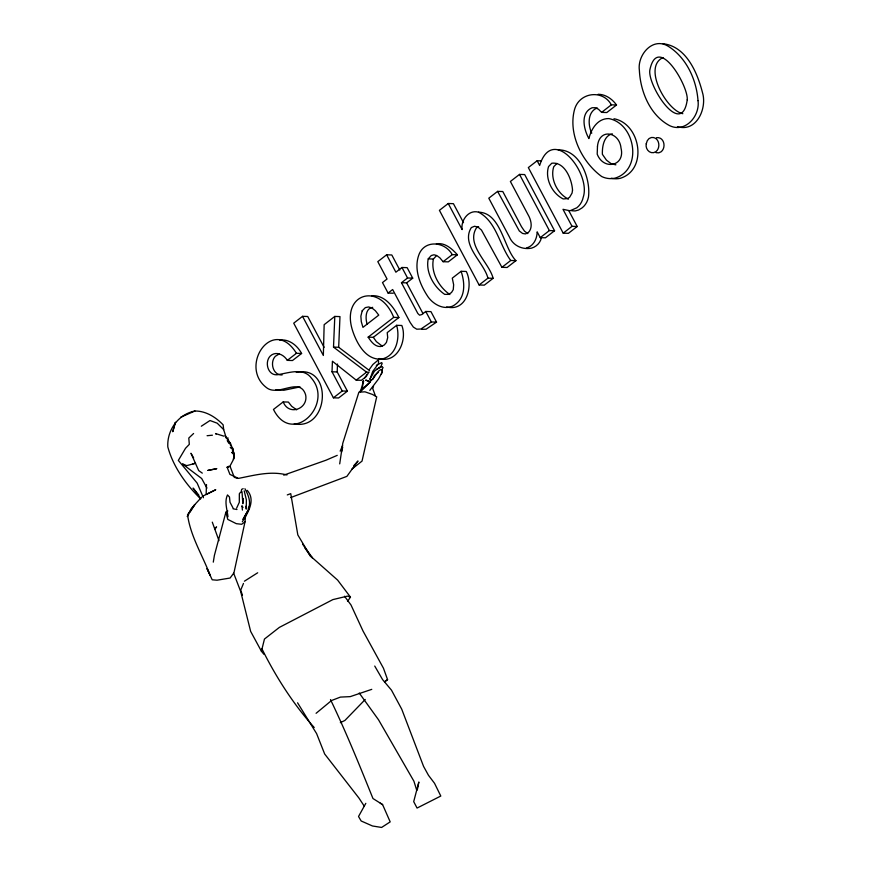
<?xml version="1.0" encoding="UTF-8"?>
<svg xmlns="http://www.w3.org/2000/svg" width="871" height="871" viewBox="0 0 871 871"><rect width="100%" height="100%" fill="white"/><g stroke="black" fill="none" stroke-linecap="round" stroke-linejoin="round"><path stroke-width="1.31" d="M242.878 502.24L242.9 498.343L242.857 503.688L242.007 491.723M206.492 484.537L206.133 494.521L215.747 489.72L202.464 496.285M337.502 364.034L337.197 371.95L347.409 391.144L342.238 390.981L332.025 371.775L332.428 361.236L356.228 380.148L361.4 380.311L366.571 376.305M378.58 360.746L378.46 363.719L372.723 371.427L369.87 379.408M369.162 372.222L366.571 372.135L333.506 347.104L334.802 316.423L339.973 316.598L338.677 347.268L369.609 370.687M362.543 387.802L363.033 381.193M201.604 497.221L194.712 504.701L187.559 514.75C190.368 535.97 202.529 555.35 210.172 575.372L207.015 568.611L212.197 579.792L217.042 580.206L230.107 578.028L233.94 572.835L245.012 521.838L245.546 515.861M241.147 492.191L241.637 489.36L243.172 488.685M233.831 457.21L234.255 454.716L232.296 449.73M363.294 383.273L363.577 380.823L360.387 391.776L370.578 381.661L360.071 391.177M339.701 463.884L342.771 443.274L358.896 392.19L364.982 391.819L372.374 394.4L376.708 396.828L362.02 461.118L351.906 469.066M248.605 507.205L248.377 508.686C251.327 501.936 248.191 494.761 244.947 488.74M213.286 562.143L214.397 555.404L225.894 512.202L227.843 510.994M417.296 789.932L418.864 781.995L413.703 801.625L417.057 808.059L440.791 796.04L434.542 783.312L428.467 775.288L423.578 766.415L401.727 709.168L391.482 690.159L382.554 679.554L374.737 666.054M436.36 243.869C444.95 242.269 452.136 248.91 457.417 254.8L448.293 261.866L443.11 261.703L439.899 257.87L436.839 255.562L433.965 254.789L431.254 255.541L428.238 258.872C425.386 272.166 433.823 287.005 444.7 294.365L448.467 294.387L451.472 292.569L453.258 289.662L453.649 284.752L452.278 278.143L461.107 271.306L466.279 271.469C473.53 285.742 466.725 312.079 446.627 306.94M436.425 255.715L433.42 259.035C430.568 272.329 438.995 287.18 449.882 294.529M341.519 452.191L342.717 447.095M263.967 654.339L261.42 651.247L264.457 639.053L279.351 627.403L332.864 599.607L347.496 596.112L350.469 597.114L347.529 601.426M373.517 386.147L372.766 388.673L375.423 395.913M541.403 237.729C540.358 242.748 536.471 246.678 531.593 248.137C522.36 249.944 513.15 245.698 509.404 236.966L488.794 198.196L497.613 191.37L502.796 191.533L521.479 226.678L524.484 231.131L527.739 233.602M243.477 583.439L240.712 590.135L242.443 595.187M242.323 521.762C247.897 512.932 255.987 500.096 247.212 490.351M381.302 374.192L382.347 371.732M233.243 459.18L233.635 458.255M340.18 451.134L342.63 445.517M372.81 379.168L374.476 375.488L378.46 372.265M381.716 370.371L383.077 367.431M365.82 803.334L358.525 816.497L361.16 820.983L372.472 825.98L381.607 827.45L390.186 821.876L382.598 804.608L380.235 803.116M188.637 514.391L187.276 516.547L191.315 508.577L194.712 504.701L189.987 512.235M364.644 377.97L367.061 374.345M366.887 375.336L368.281 373.256M369.228 369.631L372.832 364.546L378.112 360.115M215.039 528.893L216.585 526.879L214.712 528.784M369.837 390.371L378.678 378.754L381.585 373.245L382.282 370.425L380.779 369.62C375.739 371.982 375.085 379.037 369.609 381.378L365.689 380.104L369.968 381.923M240.418 492.376L239.34 493.759L239.318 502.273L236.64 508.109M353.778 465.68L357.992 460.999L346.876 476.372L290.664 497.581M556.961 163.389L553.738 166.72C549.862 178.697 557.32 193.743 568.447 199.132M365.232 699.478L344.916 720.437L340.343 722.658M226.471 438.636L223.673 429.621L223.139 424.841C215.747 417.133 205.85 410.905 194.919 411.014C178.174 414.291 166.862 430.198 167.82 446.954C173.187 466.736 186.013 484.668 200.689 498.865M193.602 433.497L188.789 438.048L189.312 444.352L185.501 448.315L178.337 460.421L197.184 483.155L203.433 497.744M201.321 426.213L209.998 420.519L217.217 423.197L223.673 429.621M316.097 713.305L331.579 700.502L340.419 697.094L350.251 696.626L371.765 689.353M324.121 347.333L307.724 316.5L302.542 316.336L293.723 323.174L333.408 397.818L338.59 397.982L347.409 391.144M463.514 222.649L453.421 203.672L448.238 203.509L439.42 210.336L479.115 284.98L484.287 285.155L493.117 278.317C489.208 262.53 465.604 244.969 476.524 227.734L478.636 226.863M399.822 270.043L391.808 254.974L386.626 254.8L377.807 261.638L387.051 279.025L382.489 282.563L388.085 293.07L393.257 293.233M334.802 316.423L324.154 324.676L323.348 355.477L302.542 316.336M526.422 247.963C533.607 246.134 537.048 238.73 537.167 231.838L540.249 237.641L545.431 237.805L554.555 230.739L524.69 174.57L519.508 174.407L510.384 181.473L529.078 216.618C531.452 221.572 532.595 228.518 528.164 232.677L525.398 233.929L522.556 233.439L519.312 230.967L497.613 191.37M541.043 160.874L537.157 160.743L528.338 167.58L563.21 233.167L568.382 233.33L577.212 226.493L568.752 210.608M611.344 104.825C602.797 89.19 579.4 92.184 574.577 109.387C567.848 133.818 582.024 162.148 601.698 176.53A28.743 23.942 -88.2 0 0 615.111 178.13C643.07 169.529 635.438 123.442 608.775 118.576C597.626 118.402 591.191 128.952 588.916 138.565C583.81 129.627 579.955 112.925 592.073 107.764L595.263 107.688L598.442 109.223L601.611 112.37L611.344 104.825L616.526 104.999C612.28 99.065 605.704 94.329 598.192 94.286M421.912 329.358L426.115 329.184L436.534 322.128L430.949 311.622L425.767 311.459L421.814 314.518L419.604 315.204L417.84 313.506L401.466 282.705L406.637 282.868L412.723 278.165L407.138 267.647L401.956 267.484L395.88 272.198L386.626 254.8M616.526 104.999L606.793 112.533L601.611 112.37M296.652 409.827L291.698 406.289L288.377 402.075L283.206 401.912L273.472 409.446C292.231 446.79 334.083 404.362 311.491 378.243C303.358 366.876 288.007 373.278 276.934 374.791C267.735 375.336 264.403 361.998 270.217 356.087C275.759 350.675 283.87 354.606 287.31 360.365L296.434 353.299L301.606 353.463C297.403 345.602 289.139 338.765 279.743 340.093M301.606 353.463L292.482 360.529L287.31 360.365M388.085 293.07L392.647 289.531L410.176 322.51L413.355 327.082L416.741 329.194L420.933 329.02L431.352 321.965L436.534 322.128M401.466 282.705L407.552 277.991L412.723 278.165M443.11 261.703L452.245 254.637L457.417 254.8M379.005 358.504C397.22 364.078 407.628 340.158 401.814 325.482L396.643 325.319L387.214 332.624L387.715 337.6L386.419 342.445L384.242 345.025L380.442 346.56C374.693 346.702 371.002 341.432 368.15 337.153L393.703 317.371L398.874 317.534C393.757 307.028 384.84 294.844 371.786 295.737M368.15 337.153L373.321 337.317L398.874 317.534M333.408 397.818L342.238 390.981M356.228 380.148L366.571 372.135M479.115 284.98L487.934 278.154L493.117 278.317M487.934 278.154C484.026 262.367 460.432 244.805 471.342 227.571L474.51 226.264L477.939 227.059L481.478 230.075L501.925 267.321L510.744 260.483L515.926 260.658C503.645 248.072 501.097 212.687 478.451 212.154C468.511 209.388 460.596 220.439 462.12 229.596L448.238 203.509M540.249 237.641L549.372 230.575L554.555 230.739M515.926 260.658L507.107 267.484L501.925 267.321M563.21 233.167L572.029 226.329L577.212 226.493M385.113 681.47L387.562 679.598L383.458 668.231L363.011 630.996L350.991 604.964L344.513 596.232M384.525 681.917L387.562 679.598M245.012 521.838L241.637 524.288L236.313 523.667L227.767 519.399L225.894 512.202M244.403 581.207L257.685 572.78M279.134 353.996L275.388 356.25C269.575 362.162 272.906 375.499 282.117 374.955M376.316 365.319L381.65 362.63L382.173 363.305L380.986 366.375L374.432 371.188L370.131 378.863L370.926 379.778M227.385 467.302L229.106 466.279L227.135 467.215L229.9 474.368L238.425 478.397C254.43 475.283 270.598 470.688 286.973 474.956M597.256 107.928C587.337 111.738 587.914 125.195 591.757 133.187M376.337 369.358L382.369 366.582M180.58 417.285L194.919 411.014M337.24 455.359L325.939 460.236L283.739 475.141M287.288 494.924L290.74 493.65L297.828 534.936L310.37 555.981L312.471 557.908L302.542 544.092M663.027 57.551C642.221 67.121 666.87 110.715 682.831 113.687M227.135 467.215L229.781 466.431L234.212 458.092L234.288 454.009L231.773 452.376L234.364 455.13L232.415 447.879L230.271 447.454L232.709 449.142L234.212 455.13M612.28 133.796C603.701 135.843 602.111 146.861 602.384 154.309L606.434 160.122L611.279 163.792L615.873 164.837M192.698 463.895L195.529 463.274L186.753 465.626L182.758 463.971M300.06 386.898L283.815 390.262L275.835 389.794M372.701 307.343C365.21 308.312 365.297 318.514 367.127 324.088M296.303 372.407C333.234 364.274 329.412 430.633 294.256 423.905M558.18 149.877C579.825 149.453 590.886 178.675 588.458 197.194A17.464 14.546 -88.2 0 1 581.959 207.984L578.584 210.02L575.165 210.945L571.681 210.76M207.08 435.718L212.415 435.206M428.238 258.872L433.42 259.035M333.506 347.104L338.677 347.268M332.025 371.775L337.197 371.95M656.549 137.683C664.203 136.638 666.402 147.602 661.143 151.772L658.803 152.817L656.037 152.665M662.951 43.713C686.228 46.261 697.366 72.631 702.472 92.566C707.274 108.244 696.615 132.599 677.431 126.622M233.058 508.806L236.988 509.513M613.957 118.75C640.61 123.606 648.253 169.693 620.283 178.305A28.743 23.942 -88.2 0 1 611.246 178.261M237.87 478.429L234.288 477.341L230.129 466.529M223.836 436.153L215.551 433.551L216.073 434.106M478.517 212.176C496.426 221.397 499.529 245.47 510.744 260.483M382.565 346.375L376.414 341.672L373.321 337.317M382.598 804.608L372.962 798.522C359.516 765.173 346.016 731.89 330.49 699.576M202.301 473.138L198.697 470.59L190.967 453.247L193.634 457.928M182.605 464.091L201.68 478.506L206.95 488.119M314.213 727.514C293.222 704.029 275.911 676.898 261.921 648.808M452.245 254.637C444.743 241.104 423.916 239.503 418.646 255.464C413.986 269.063 419.68 283.892 427.106 295.4C432.8 304.894 446.377 312.101 456.077 303.848C465.865 296.118 464.711 281.877 461.107 271.306M198.849 495.174L193.079 488.087L200.602 498.55M283.206 401.912C288.845 416.371 308.606 408.771 305.623 394.813C299.962 376.697 279.7 396.022 267.56 388.39C237.511 367.486 272.699 314.758 296.434 353.299M350.469 597.114L337.621 580.097L310.37 555.981L304.534 547.38M225.023 435.75L228.779 440.791L230.761 445.789M359.244 693.033L378.537 719.805L413.91 781.189L416.643 789.986M297.566 702.799L316.619 733.632L324.665 753.992L358.939 798.054L364.241 806.132M228.942 442.947L227.244 440.606L230.26 442.718L232.709 449.142M242.998 507.499L241.92 505.746L242.421 510.068M229.008 443.165L227.756 441.096L227.919 437.775M261.42 651.247L250.652 631.399L240.657 591.387L233.624 573.14M537.157 160.743L539.661 165.457C552.65 124.063 591.137 173.242 583.287 197.02A17.464 14.546 -88.2 0 1 576.776 207.81L569.982 210.782L562.971 209.301L572.029 226.329M519.508 174.407L549.372 230.575M425.767 311.459L431.352 321.965M401.956 267.484L407.552 277.991M406.637 282.868L423.023 313.669M393.703 317.371C379.19 280.908 339.799 294.137 352.995 331.873C357.295 344.35 366.451 360.561 381.825 359.048C396.534 355.76 400.214 338.002 396.643 325.319M233.003 507.935L230.02 502.284L229.476 497.014L227.494 494.935C224.206 501.783 227.211 509.655 227.984 516.764M212.295 522.154L218.969 540.651M244.196 490.841L246.373 499.856L246.243 509.1L246.025 506.16M232.437 447.694L233.243 452.038M242.65 498.822L243.074 501.348M646.238 143.802C645.237 148.277 648.71 153.459 653.631 152.654L655.972 151.608C661.231 147.439 659.02 136.475 651.377 137.52L649.037 138.565L647.273 140.699L646.238 143.802M687.241 99.773C681.753 139.273 647.022 84.846 649.875 69.876C657.605 33.174 688.417 85.63 687.241 99.773M597.473 146.393L597.201 154.145C603.636 170.868 625.563 166.056 620.99 148.005C619.531 131.957 599.215 127.58 597.473 146.393M698.009 100.644C700.208 115.887 685.357 133.263 669.657 125.664C650.027 115.222 640.392 91.662 639.379 70.333C637.202 55.374 652.194 37.039 667.611 45.902C686.163 57.04 696.517 79.577 698.009 100.644M572.53 190.128L572.062 193.09L569.58 197.303L567.576 198.577L563.276 198.969C552.138 193.58 544.68 178.533 548.567 166.557L551.789 163.225C564.833 161.603 571.833 179.219 572.53 190.128M362.194 310.816L360.866 316.195L361.28 321.617L362.946 327.365L378.765 315.117L375.336 310.707L371.961 307.986L368.618 306.951L365.33 307.615L362.194 310.816M174.962 423.437L172.752 431.722L175.539 422.25L174.962 423.437M249.106 508.468L243.063 519.323L249.106 508.468M216.65 468.707L207.984 470.384L216.65 468.707"/></g></svg>
